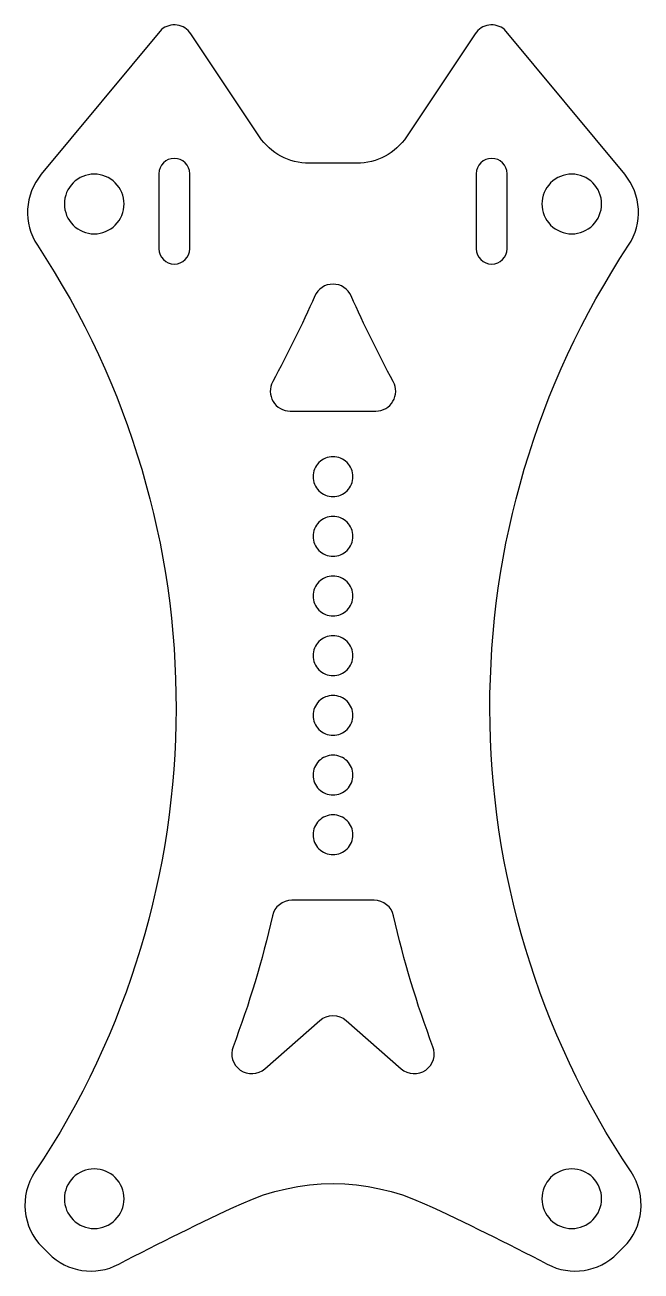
# Model space of a CAD drawing. Extents: x 290.1 to 321, y 45.9 to 108.5.
import ezdxf

# ---------------------------------------------------------------- set-up
doc = ezdxf.new("R2010")
doc.units = 0
doc.layers.get('0').update_dxf_attribs({"linetype": 'CONTINUOUS'})

msp = doc.modelspace()

# ---------------------------------------------------------------- linework, layer by layer
for points in [[(291.262, 46.757, 0.32853), (294.781, 46.224, -0.013223), (300.952, 49.265, -0.219107), (310.151, 49.265, -0.013223), (316.322, 46.224, 0.32853), (319.84, 46.757), (320.156, 47.073, 0.357805), (320.529, 50.861, -0.301905), (320.406, 97.438, 0.330544), (320.211, 101.008), (314.17, 108.28, 0.447382), (312.694, 108.069), (309.249, 102.898, -0.250857), (306.752, 101.561), (304.35, 101.561, -0.250857), (301.853, 102.898), (298.409, 108.069, 0.447382), (296.932, 108.28), (290.892, 101.008, 0.330544), (290.696, 97.438, -0.301905), (290.573, 50.861, 0.357805), (290.947, 47.073)], [(296.801, 97.268, 1), (298.351, 97.268), (298.351, 101.033, 1), (296.801, 101.033)], [(312.751, 97.268, 1), (314.301, 97.268), (314.301, 101.033, 1), (312.751, 101.033)], [(293.551, 101.015, 0.414214), (292.051, 99.515, 0.414214), (293.551, 98.015, 0.414214), (295.051, 99.515, 0.414214)], [(317.551, 101.015, 0.414214), (316.051, 99.515, 0.414214), (317.551, 98.015, 0.414214), (319.051, 99.515, 0.414214)], [(303.399, 89.106), (307.704, 89.106, 0.568761), (308.582, 90.584, -0.020455), (306.466, 94.89, 0.651509), (304.637, 94.89, -0.020455), (302.52, 90.584, 0.568761)], [(305.551, 86.81, 0.414214), (304.551, 85.81, 0.414214), (305.551, 84.81, 0.414214), (306.551, 85.81, 0.414214)], [(305.551, 83.81, 0.414214), (304.551, 82.81, 0.414214), (305.551, 81.81, 0.414214), (306.551, 82.81, 0.414214)], [(305.551, 80.81, 0.414214), (304.551, 79.81, 0.414214), (305.551, 78.81, 0.414214), (306.551, 79.81, 0.414214)], [(305.551, 77.81, 0.414214), (304.551, 76.81, 0.414214), (305.551, 75.81, 0.414214), (306.551, 76.81, 0.414214)], [(305.551, 74.81, 0.414214), (304.551, 73.81, 0.414214), (305.551, 72.81, 0.414214), (306.551, 73.81, 0.414214)], [(305.551, 71.81, 0.414214), (304.551, 70.81, 0.414214), (305.551, 69.81, 0.414214), (306.551, 70.81, 0.414214)], [(305.551, 68.81, 0.414214), (304.551, 67.81, 0.414214), (305.551, 66.81, 0.414214), (306.551, 67.81, 0.414214)], [(300.528, 57.157, 0.781466), (302.122, 56.05), (304.892, 58.476, -0.376011), (306.21, 58.476), (308.981, 56.05, 0.781466), (310.574, 57.157, -0.035744), (308.599, 63.733, 0.351059), (307.623, 64.515), (303.479, 64.515, 0.351059), (302.504, 63.733, -0.035744)], [(293.551, 51.015, 0.414214), (292.051, 49.515, 0.414214), (293.551, 48.015, 0.414214), (295.051, 49.515, 0.414214)], [(317.551, 51.015, 0.414214), (316.051, 49.515, 0.414214), (317.551, 48.015, 0.414214), (319.051, 49.515, 0.414214)]]:
    msp.add_lwpolyline(points, format="xyb", close=True)

doc.saveas('drawing.dxf')
